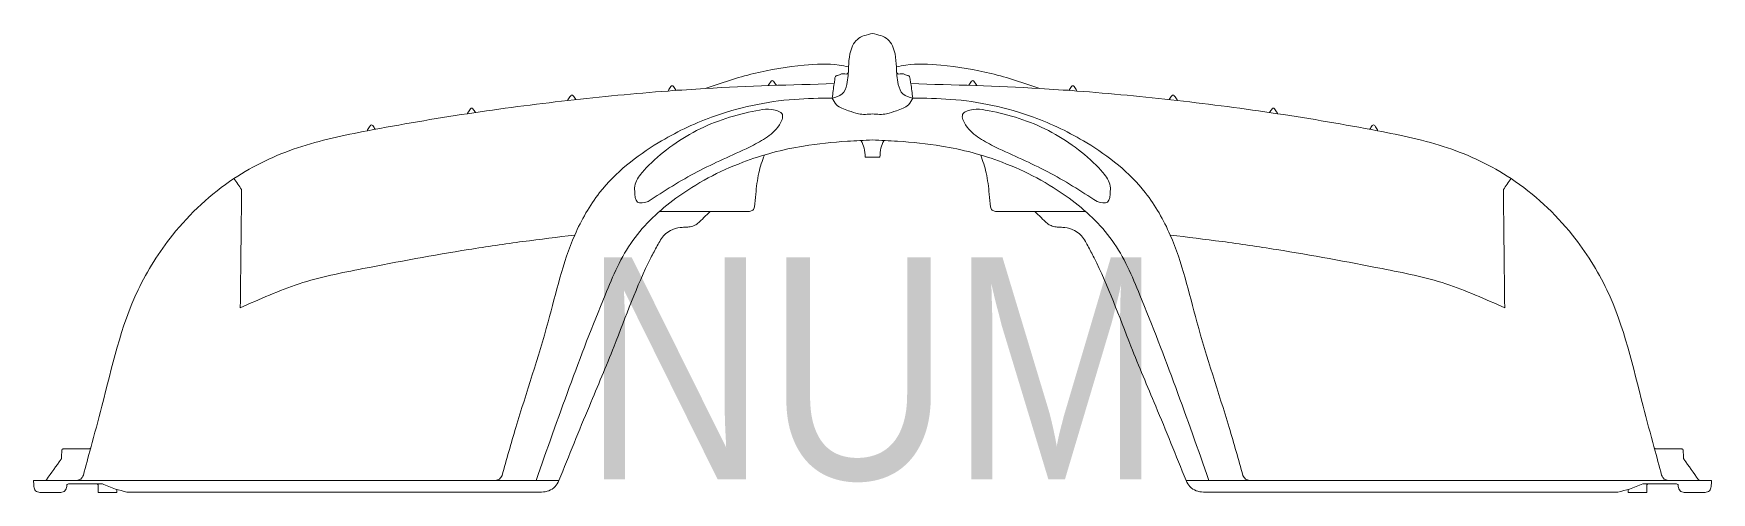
# Model space of a CAD drawing. Header units: inches. Extents: x 1 to 35, y 0 to 9.3.
import ezdxf
from ezdxf.enums import TextEntityAlignment as Align

# ---------------------------------------------------------------- set-up
doc = ezdxf.new("R2010")
doc.units = ezdxf.units.IN
doc.header["$MEASUREMENT"] = 0
doc.layers.add('SEPTICAD', color=7, linetype='Continuous')
doc.styles.add('SEPTICAD', font='ARIALN.TTF')

msp = doc.modelspace()

# ---------------------------------------------------------------- linework, layer by layer
at = {"layer": 'SEPTICAD', "lineweight": 5}
for p, q in [((1.559, 0.688), (1.559, 0.688)), ((34.432, 0.688), (34.432, 0.688)), ((1.554, 0.672), (1.554, 0.672)), ((34.438, 0.672), (34.438, 0.672)), ((1, 0.117), (1, 0.118)), ((1.868, 0.243), (1.866, 0.243)), ((34.124, 0.243), (34.125, 0.243)), ((34.991, 0.117), (34.991, 0.118)), ((1.128, -0.001), (1.122, -0.001)), ((34.864, -0.001), (34.869, -0.001))]:
    msp.add_line(p, q, dxfattribs=at)
for points in [[(17.996, 9.301), (17.689, 9.183), (17.539, 8.89), (17.511, 8.624), (17.474, 8.27), (17.378, 8.076), (17.18, 7.992)], [(17.996, 9.301), (18.303, 9.183), (18.452, 8.89), (18.48, 8.624), (18.518, 8.27), (18.613, 8.076), (18.811, 7.992)], [(14.605, 8.186), (15.591, 8.491), (16.61, 8.659), (17.323, 8.661), (17.511, 8.624)], [(17.506, 8.508), (17.481, 8.485), (17.384, 8.485), (17.327, 8.464), (17.288, 8.452), (17.258, 8.443), (17.23, 8.352), (17.22, 8.285), (17.18, 7.992)], [(21.386, 8.186), (20.4, 8.491), (19.381, 8.659), (18.669, 8.661), (18.48, 8.624)], [(18.485, 8.508), (18.51, 8.485), (18.607, 8.485), (18.664, 8.464), (18.703, 8.452), (18.733, 8.443), (18.761, 8.352), (18.771, 8.285), (18.811, 7.992)], [(17.221, 8.285), (14.605, 8.186), (13.852, 8.136), (11.822, 7.944), (9.791, 7.676), (7.761, 7.33), (6.343, 6.984), (5.057, 6.363), (3.814, 5.217), (3.112, 4.103), (2.38, 1.748), (2.154, 0.905), (2.005, 0.348)], [(13.852, 8.142), (13.91, 8.229)], [(13.91, 8.229), (13.935, 8.243), (13.961, 8.229)], [(13.961, 8.229), (14.015, 8.148)], [(15.94, 8.334), (15.882, 8.248)], [(15.882, 8.248), (15.882, 8.245)], [(15.991, 8.334), (15.965, 8.348), (15.94, 8.334)], [(16.047, 8.251), (15.991, 8.334)], [(18.771, 8.285), (21.386, 8.186), (22.139, 8.136), (24.17, 7.944), (26.2, 7.676), (28.23, 7.33), (29.649, 6.984), (30.934, 6.363), (32.177, 5.217), (32.879, 4.103), (33.611, 1.748), (33.837, 0.905), (33.986, 0.348)], [(19.945, 8.251), (20, 8.334)], [(20, 8.334), (20.026, 8.348), (20.051, 8.334)], [(20.051, 8.334), (20.109, 8.248)], [(20.109, 8.248), (20.109, 8.245)], [(22.031, 8.229), (21.977, 8.148)], [(22.081, 8.229), (22.056, 8.243), (22.031, 8.229)], [(22.139, 8.142), (22.081, 8.229)], [(17.18, 7.992), (16.415, 7.967), (14.733, 7.604), (13.655, 7.087), (12.467, 6.077), (11.963, 5.217), (11.422, 3.456), (10.769, 1.318), (10.488, 0.345)], [(11.822, 7.954), (11.88, 8.041)], [(11.822, 7.944), (11.822, 7.954)], [(11.88, 8.041), (11.905, 8.054), (11.93, 8.041)], [(11.93, 8.041), (11.983, 7.963)], [(13.852, 8.136), (13.852, 8.142)], [(17.996, 7.671), (17.71, 7.673), (17.51, 7.736), (17.265, 7.858), (17.18, 7.992)], [(17.996, 7.671), (18.281, 7.673), (18.481, 7.736), (18.726, 7.858), (18.811, 7.992)], [(18.811, 7.992), (19.576, 7.967), (21.258, 7.604), (22.336, 7.087), (23.524, 6.077), (24.028, 5.217), (24.569, 3.456), (25.222, 1.318), (25.503, 0.345)], [(22.139, 8.136), (22.139, 8.142)], [(24.061, 8.041), (24.009, 7.963)], [(24.111, 8.041), (24.086, 8.054), (24.061, 8.041)], [(24.169, 7.954), (24.111, 8.041)], [(24.17, 7.944), (24.169, 7.954)], [(9.791, 7.676), (9.792, 7.689)], [(9.792, 7.689), (9.85, 7.776)], [(9.85, 7.776), (9.875, 7.79), (9.9, 7.776)], [(9.9, 7.776), (9.951, 7.7)], [(13.447, 5.896), (14.445, 6.499), (15.5, 6.999), (15.826, 7.178), (16.108, 7.45), (16.169, 7.657), (15.958, 7.763), (15.709, 7.75), (14.502, 7.37), (13.466, 6.634), (13.301, 6.452), (13.175, 6.172), (13.177, 6.106), (13.234, 5.882), (13.447, 5.896)], [(22.545, 5.896), (21.546, 6.499), (20.491, 6.999), (20.165, 7.178), (19.883, 7.45), (19.822, 7.657), (20.033, 7.763), (20.282, 7.75), (21.489, 7.37), (22.525, 6.634), (22.69, 6.452), (22.816, 6.172), (22.814, 6.106), (22.757, 5.882), (22.545, 5.896)], [(26.091, 7.776), (26.04, 7.7)], [(26.142, 7.776), (26.116, 7.79), (26.091, 7.776)], [(26.199, 7.689), (26.142, 7.776)], [(26.2, 7.676), (26.199, 7.689)], [(7.761, 7.33), (7.762, 7.347)], [(7.762, 7.347), (7.82, 7.434)], [(7.82, 7.434), (7.845, 7.447), (7.87, 7.434)], [(7.87, 7.434), (7.919, 7.36)], [(17.996, 7.145), (17.487, 7.117), (16.596, 7.021), (15.367, 6.691), (14.013, 5.963), (13.14, 5.107), (12.576, 4), (11.178, 0.243)], [(17.996, 7.145), (18.504, 7.117), (19.395, 7.021), (20.624, 6.691), (21.978, 5.963), (22.852, 5.107), (23.415, 4), (24.813, 0.243)], [(28.121, 7.434), (28.072, 7.36)], [(28.172, 7.434), (28.146, 7.447), (28.121, 7.434)], [(28.229, 7.347), (28.172, 7.434)], [(28.23, 7.33), (28.229, 7.347)], [(15.804, 6.838), (15.692, 6.478), (15.63, 6.046), (15.603, 5.786)], [(17.767, 7.129), (17.827, 6.978), (17.846, 6.797)], [(18.224, 7.129), (18.165, 6.978), (18.146, 6.797)], [(20.188, 6.838), (20.299, 6.478), (20.361, 6.046), (20.388, 5.786)], [(17.846, 6.797), (17.996, 6.797)], [(18.146, 6.797), (17.996, 6.797)], [(5.211, 6.139), (5.057, 6.363)], [(5.185, 3.74), (5.211, 6.139)], [(30.78, 6.139), (30.934, 6.363)], [(30.806, 3.74), (30.78, 6.139)], [(15.502, 5.696), (15.57, 5.722), (15.603, 5.786)], [(20.489, 5.696), (20.421, 5.722), (20.388, 5.786)], [(14.452, 5.448), (14.379, 5.407), (14.277, 5.381), (14.185, 5.374), (14.098, 5.368), (13.904, 5.309), (13.783, 5.222), (13.634, 5), (13.505, 4.755), (12.759, 2.962), (12.258, 1.75), (11.641, 0.243)], [(15.502, 5.696), (13.683, 5.696)], [(14.708, 5.696), (14.452, 5.448)], [(20.489, 5.696), (22.308, 5.696)], [(21.283, 5.696), (21.539, 5.448)], [(21.539, 5.448), (21.613, 5.407), (21.714, 5.381), (21.807, 5.374), (21.893, 5.368), (22.087, 5.309), (22.208, 5.222), (22.358, 5), (22.486, 4.755), (23.232, 2.962), (23.734, 1.75), (24.35, 0.243)], [(11.963, 5.217), (10.913, 5.085), (9.809, 4.922), (7.67, 4.536), (6.376, 4.227), (5.185, 3.74)], [(24.028, 5.217), (25.078, 5.085), (26.182, 4.922), (28.321, 4.536), (29.615, 4.227), (30.806, 3.74)], [(1.559, 0.688), (1.558, 0.68), (1.554, 0.672)], [(1.568, 0.854), (1.559, 0.688)], [(1.598, 0.883), (1.577, 0.874), (1.568, 0.854)], [(2.125, 0.883), (1.598, 0.883)], [(2.154, 0.905), (2.143, 0.889), (2.125, 0.883)], [(33.837, 0.905), (33.848, 0.889), (33.867, 0.883)], [(33.867, 0.883), (34.393, 0.883)], [(34.393, 0.883), (34.414, 0.874), (34.423, 0.854)], [(34.423, 0.854), (34.432, 0.688)], [(34.432, 0.688), (34.434, 0.68), (34.438, 0.672)], [(1.554, 0.672), (1.258, 0.256)], [(2.005, 0.348), (1.954, 0.272), (1.866, 0.243)], [(10.488, 0.345), (10.437, 0.272), (10.352, 0.243)], [(25.503, 0.345), (25.554, 0.272), (25.639, 0.243)], [(33.986, 0.348), (34.037, 0.272), (34.125, 0.243)], [(34.438, 0.672), (34.733, 0.256)], [(1.866, 0.243), (0.996, 0.243)], [(0.996, 0.243), (1, 0.117)], [(1, 0.118), (1.037, 0.034), (1.128, -0.001)], [(1.258, 0.256), (1.248, 0.246), (1.234, 0.243)], [(1.546, -0.001), (1.632, 0.035), (1.668, 0.121)], [(1.668, 0.136), (1.678, 0.162), (1.703, 0.172)], [(1.668, 0.121), (1.668, 0.136)], [(1.703, 0.172), (2.39, 0.172)], [(1.866, 0.243), (11.641, 0.243)], [(2.307, 0.142), (2.298, 0.163), (2.277, 0.172)], [(2.307, -0.001), (2.307, 0.142)], [(2.39, 0.172), (2.655, 0.069), (2.889, 0.007)], [(2.682, 0.061), (2.682, -0.001)], [(2.932, 0.004), (2.908, 0.005), (2.889, 0.007)], [(11.291, 0.004), (2.932, 0.004)], [(11.641, 0.243), (11.562, 0.117), (11.438, 0.034), (11.291, 0.004)], [(34.125, 0.243), (24.35, 0.243)], [(24.35, 0.243), (24.429, 0.117), (24.553, 0.034), (24.701, 0.004)], [(24.701, 0.004), (33.059, 0.004)], [(33.059, 0.004), (33.084, 0.005), (33.102, 0.007)], [(33.602, 0.172), (33.336, 0.069), (33.102, 0.007)], [(33.309, 0.061), (33.309, -0.001)], [(34.288, 0.172), (33.602, 0.172)], [(33.684, 0.142), (33.693, 0.163), (33.715, 0.172)], [(33.684, -0.001), (33.684, 0.142)], [(34.125, 0.243), (34.996, 0.243)], [(34.323, 0.136), (34.313, 0.162), (34.288, 0.172)], [(34.323, 0.121), (34.323, 0.136)], [(34.445, -0.001), (34.359, 0.035), (34.323, 0.121)], [(34.733, 0.256), (34.744, 0.246), (34.758, 0.243)], [(34.991, 0.118), (34.954, 0.034), (34.864, -0.001)], [(34.996, 0.243), (34.991, 0.117)], [(1.128, -0.001), (1.546, -0.001)], [(2.682, -0.001), (2.307, -0.001)], [(33.309, -0.001), (33.684, -0.001)], [(34.864, -0.001), (34.445, -0.001)]]:
    msp.add_spline(points, degree=3, dxfattribs=at)

# ---------------------------------------------------------------- texts
at = {"layer": 'SEPTICAD', "style": 'SEPTICAD'}
msp.add_attdef('NUM', text='#', height=4.5, dxfattribs=at).set_placement((18, -1.082), align=Align.BOTTOM_CENTER)

doc.saveas('drawing.dxf')
